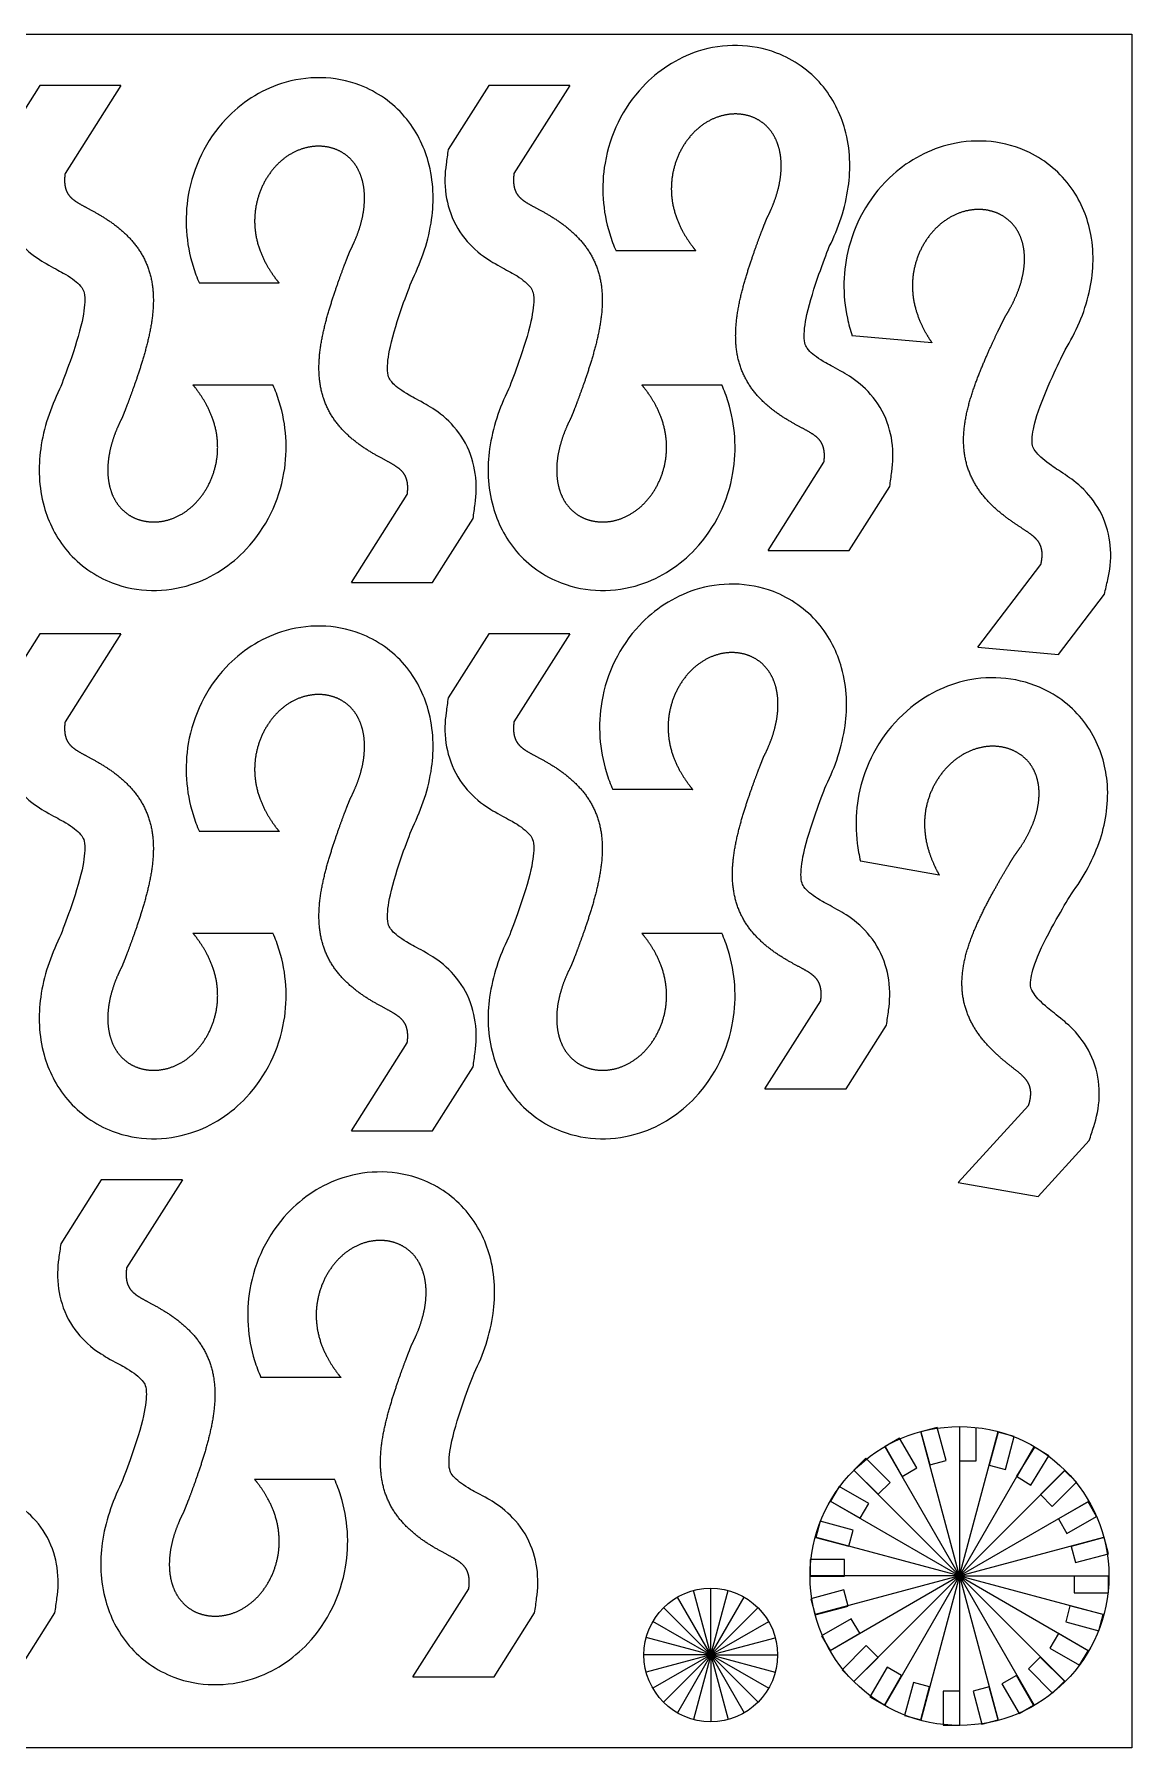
# Model space of a CAD drawing. Header units: millimetres. Extents: x 69 to 369, y 396 to 646.
# Drawn here: x 208.4 to 368.6, y 396.2 to 646.2 of the extents above; entities that cross this region are included whole.
import ezdxf

# ---------------------------------------------------------------- set-up
doc = ezdxf.new("R2010")
doc.units = ezdxf.units.MM
doc.layers.get('0').update_dxf_attribs({"linetype": 'CONTINUOUS'})

msp = doc.modelspace()

# ---------------------------------------------------------------- linework, layer by layer
for p, q in [((209.23, 638.76), (203.32, 629.43)), ((221.07, 638.76), (209.23, 638.76)), ((221.07, 638.76), (212.92, 625.91)), ((274.74, 638.76), (268.83, 629.43)), ((286.58, 638.76), (274.74, 638.76)), ((286.58, 638.76), (278.43, 625.91)), ((304.99, 614.63), (293.33, 614.63)), ((244.19, 609.92), (232.52, 609.92)), ((339.42, 601.24), (327.79, 602.26)), ((231.59, 595.08), (243.26, 595.08)), ((297.1, 595.08), (308.77, 595.08)), ((315.52, 570.94), (323.66, 583.8)), ((327.36, 570.94), (333.27, 580.28)), ((254.71, 566.24), (262.86, 579.09)), ((266.55, 566.24), (272.47, 575.57)), ((315.52, 570.94), (327.36, 570.94)), ((346.1, 556.8), (355.33, 568.9)), ((254.71, 566.24), (266.55, 566.24)), ((357.89, 555.77), (364.59, 564.55)), ((209.23, 558.76), (203.32, 549.43)), ((221.07, 558.76), (209.23, 558.76)), ((221.07, 558.76), (212.92, 545.91)), ((274.74, 558.76), (268.83, 549.43)), ((286.58, 558.76), (274.74, 558.76)), ((286.58, 558.76), (278.43, 545.91)), ((346.1, 556.8), (357.89, 555.77)), ((304.52, 536.04), (292.85, 536.04)), ((244.19, 529.92), (232.52, 529.92)), ((340.49, 523.56), (329, 525.59)), ((231.59, 515.08), (243.26, 515.08)), ((297.1, 515.08), (308.77, 515.08)), ((315.05, 492.36), (323.19, 505.21)), ((326.89, 492.36), (332.8, 501.69)), ((254.71, 486.24), (262.86, 499.09)), ((266.55, 486.24), (272.47, 495.57)), ((315.05, 492.36), (326.89, 492.36)), ((343.27, 478.71), (353.53, 489.96)), ((254.71, 486.24), (266.55, 486.24)), ((354.93, 476.66), (362.38, 484.82)), ((218.21, 479.11), (212.3, 469.78)), ((230.05, 479.11), (218.21, 479.11)), ((230.05, 479.11), (221.91, 466.26)), ((343.27, 478.71), (354.93, 476.66)), ((253.17, 450.27), (241.5, 450.27)), ((343.45, 443.1), (343.45, 399.5)), ((343.45, 443.1), (343.45, 438.1)), ((345.9, 438.1), (345.9, 442.97)), ((343.45, 421.3), (332.55, 440.18)), ((343.45, 421.3), (337.81, 442.36)), ((343.45, 421.3), (349.09, 442.36)), ((343.45, 421.3), (354.35, 440.18)), ((349.09, 442.36), (347.8, 437.53)), ((354.35, 440.18), (351.85, 435.85)), ((343.45, 438.1), (345.9, 438.1)), ((240.58, 435.42), (252.24, 435.42)), ((343.45, 421.3), (328.04, 436.72)), ((343.45, 421.3), (358.87, 436.72)), ((343.45, 421.3), (324.57, 432.21)), ((343.45, 421.3), (362.33, 432.2)), ((343.45, 421.3), (322.39, 426.95)), ((343.45, 421.3), (364.51, 426.95)), ((343.45, 421.3), (321.65, 421.3)), ((343.45, 421.3), (322.39, 415.66)), ((343.45, 421.3), (324.57, 410.4)), ((343.45, 421.3), (328.04, 405.89)), ((343.45, 421.3), (332.55, 402.43)), ((343.45, 421.3), (337.81, 400.25)), ((343.45, 421.3), (349.09, 400.25)), ((343.45, 421.3), (354.35, 402.43)), ((343.45, 421.3), (362.33, 410.4)), ((343.45, 421.3), (365.25, 421.3)), ((343.45, 421.3), (365.25, 421.3)), ((343.45, 421.3), (364.51, 415.66)), ((343.45, 421.3), (358.87, 405.89)), ((343.45, 421.3), (365.25, 421.3)), ((343.45, 421.3), (365.25, 421.3)), ((343.45, 421.3), (365.25, 421.3)), ((263.69, 406.58), (271.84, 419.44)), ((307.15, 409.78), (302.28, 418.22)), ((307.15, 409.78), (304.62, 419.2)), ((307.15, 409.78), (307.15, 419.53)), ((307.15, 409.78), (309.68, 419.2)), ((307.15, 409.78), (312.03, 418.22)), ((205.53, 406.58), (211.45, 415.92)), ((275.53, 406.58), (281.45, 415.92)), ((307.15, 409.78), (300.26, 416.68)), ((307.15, 409.78), (314.05, 416.68)), ((307.15, 409.78), (298.71, 414.66)), ((307.15, 409.78), (315.6, 414.66)), ((307.15, 409.78), (297.74, 412.31)), ((307.15, 409.78), (316.57, 412.3)), ((307.15, 409.78), (297.4, 409.78)), ((307.15, 409.78), (297.74, 407.25)), ((307.15, 409.78), (298.71, 404.91)), ((307.15, 409.78), (300.26, 402.88)), ((307.15, 409.78), (302.28, 401.34)), ((307.15, 409.78), (304.63, 400.36)), ((307.15, 409.78), (316.9, 409.78)), ((307.15, 409.78), (314.05, 402.89)), ((307.15, 409.78), (307.15, 400.03)), ((307.15, 409.78), (309.68, 400.36)), ((307.15, 409.78), (312.03, 401.34)), ((307.15, 409.78), (316.57, 407.25)), ((307.15, 409.78), (315.6, 404.91)), ((307.15, 409.78), (316.9, 409.78)), ((307.15, 409.78), (316.9, 409.78)), ((307.15, 409.78), (316.9, 409.78)), ((307.15, 409.78), (316.9, 409.78)), ((307.15, 409.78), (316.9, 409.78)), ((307.15, 409.78), (316.9, 409.78)), ((307.15, 409.78), (316.9, 409.78)), ((307.15, 409.78), (316.9, 409.78)), ((307.15, 409.78), (316.9, 409.78)), ((263.69, 406.58), (275.53, 406.58))]:
    msp.add_line(p, q)
for points in [[(368.58, 396.24), (68.58, 396.24), (68.58, 646.24), (368.58, 646.24)], [(337.82, 442.35), (339.11, 437.52), (341.48, 438.15), (340.19, 442.98)], [(337.2, 437.06), (334.7, 441.39), (332.58, 440.17), (335.08, 435.84)], [(349.08, 442.3), (347.78, 437.47), (350.15, 436.83), (351.44, 441.66)], [(354.41, 440.11), (351.77, 435.87), (353.84, 434.57), (356.49, 438.81)], [(333.31, 434.95), (329.77, 438.48), (328.04, 436.75), (331.57, 433.22)], [(356.99, 431.44), (360.52, 434.98), (358.79, 436.71), (355.26, 433.17)], [(328.97, 429.74), (330.2, 431.86), (325.87, 434.36), (324.64, 432.24)], [(363.46, 430), (362.24, 432.12), (357.91, 429.62), (359.13, 427.5)], [(322.47, 426.92), (327.3, 425.63), (327.94, 427.99), (323.11, 429.29)], [(365.2, 424.55), (364.56, 426.92), (359.73, 425.62), (360.37, 423.26)], [(326.66, 423.71), (321.66, 423.71), (321.66, 421.26), (326.66, 421.26)], [(365.17, 421.27), (360.17, 421.27), (360.17, 418.82), (365.17, 418.82)], [(326.56, 419.27), (321.73, 417.97), (322.37, 415.61), (327.2, 416.9)], [(328.89, 412.94), (327.66, 415.06), (323.33, 412.56), (324.56, 410.44)], [(358.94, 414.6), (363.77, 413.31), (364.4, 415.68), (359.57, 416.97)], [(362.2, 410.4), (357.87, 412.9), (356.65, 410.77), (360.98, 408.27)], [(328.04, 405.9), (331.58, 409.43), (329.85, 411.16), (326.31, 407.63)], [(334.99, 406.77), (332.87, 407.99), (330.37, 403.66), (332.49, 402.44)], [(353.5, 407.75), (357.04, 404.21), (358.77, 405.94), (355.23, 409.48)], [(335.43, 400.93), (337.79, 400.3), (339.09, 405.13), (336.72, 405.76)], [(349.08, 400.31), (347.79, 405.14), (345.42, 404.5), (346.72, 399.67)], [(354.26, 402.47), (351.76, 406.8), (349.64, 405.58), (352.14, 401.25)], [(343.49, 404.52), (341.04, 404.52), (341.04, 399.52), (343.49, 399.52)]]:
    msp.add_lwpolyline(points, close=True)
for centre, radius in [((343.45, 421.3), 21.8), ((307.15, 409.78), 9.75)]:
    msp.add_circle(centre, radius)
for points, knots in [([(324.45, 615.27), (325.8, 618), (326.79, 620.87), (327.21, 623.94), (327.59, 626.62), (327.54, 629.46), (326.72, 632.39), (326.1, 634.62), (324.99, 636.93), (323.27, 638.93), (321.57, 640.92), (319.28, 642.55), (316.76, 643.51), (313.08, 644.92), (308.99, 644.94), (305.3, 643.76), (302.18, 642.75), (299.38, 640.89), (297.22, 638.59), (294.27, 635.46), (292.43, 631.57), (291.72, 627.46), (291.12, 624.04), (291.37, 620.44), (292.4, 617.11), (292.66, 616.26), (292.97, 615.43), (293.33, 614.63)], [0.006347, 0.006347, 0.006347, 0.006347, 0.130856, 0.130856, 0.130856, 0.239499, 0.239499, 0.239499, 0.3226326, 0.3226326, 0.3226326, 0.4054502, 0.4054502, 0.4054502, 0.5269324, 0.5269324, 0.5269324, 0.6295741, 0.6295741, 0.6295741, 0.769607, 0.769607, 0.769607, 0.8858901, 0.8858901, 0.8858901, 0.9154483, 0.9154483, 0.9154483, 0.9154483]), ([(263.65, 610.57), (265, 613.29), (265.99, 616.16), (266.41, 619.24), (266.78, 621.92), (266.73, 624.76), (265.92, 627.68), (265.29, 629.92), (264.18, 632.22), (262.47, 634.22), (260.76, 636.22), (258.47, 637.85), (255.96, 638.81), (252.27, 640.22), (248.18, 640.24), (244.49, 639.05), (241.37, 638.05), (238.57, 636.19), (236.41, 633.89), (233.47, 630.75), (231.62, 626.87), (230.91, 622.75), (230.32, 619.34), (230.56, 615.73), (231.6, 612.4), (231.86, 611.55), (232.17, 610.73), (232.52, 609.92)], [0.006347, 0.006347, 0.006347, 0.006347, 0.130856, 0.130856, 0.130856, 0.239499, 0.239499, 0.239499, 0.3226326, 0.3226326, 0.3226326, 0.4054502, 0.4054502, 0.4054502, 0.5269324, 0.5269324, 0.5269324, 0.6295741, 0.6295741, 0.6295741, 0.769607, 0.769607, 0.769607, 0.8858901, 0.8858901, 0.8858901, 0.9154483, 0.9154483, 0.9154483, 0.9154483]), ([(358.86, 600.18), (360.44, 602.78), (361.68, 605.56), (362.37, 608.58), (362.97, 611.22), (363.17, 614.05), (362.61, 617.04), (362.18, 619.32), (361.28, 621.71), (359.75, 623.85), (358.22, 625.99), (356.08, 627.81), (353.66, 628.99), (350.11, 630.71), (346.04, 631.09), (342.26, 630.23), (339.06, 629.5), (336.11, 627.89), (333.76, 625.79), (330.55, 622.92), (328.38, 619.21), (327.31, 615.18), (326.42, 611.82), (326.35, 608.21), (327.09, 604.8), (327.28, 603.94), (327.51, 603.09), (327.79, 602.26)], [0.006347, 0.006347, 0.006347, 0.006347, 0.130856, 0.130856, 0.130856, 0.239499, 0.239499, 0.239499, 0.3226326, 0.3226326, 0.3226326, 0.4054502, 0.4054502, 0.4054502, 0.5269324, 0.5269324, 0.5269324, 0.6295741, 0.6295741, 0.6295741, 0.769607, 0.769607, 0.769607, 0.8858901, 0.8858901, 0.8858901, 0.9154483, 0.9154483, 0.9154483, 0.9154483]), ([(203.32, 629.43), (203.22, 628.71), (203.12, 628), (203.02, 627.28), (202.83, 625.95), (202.76, 624.49), (203, 622.83), (203.2, 621.44), (203.65, 619.88), (204.42, 618.43), (205.18, 617.01), (206.23, 615.76), (207.23, 614.87), (208.37, 613.84), (209.38, 613.23), (210.16, 612.78), (211.23, 612.16), (211.98, 611.79), (212.65, 611.41), (213.66, 610.83), (214.48, 610.24), (214.96, 609.75), (215.32, 609.38), (215.47, 609.14), (215.57, 608.92), (215.67, 608.69), (215.77, 608.42), (215.8, 607.8), (215.84, 607.05), (215.72, 605.81), (215.4, 604.34), (214.99, 602.49), (214.3, 600.36), (213.65, 598.49), (213.11, 596.94), (212.58, 595.55), (212.13, 594.44)], [-0.071786, -0.071786, -0.071786, -0.071786, 0, 0, 0, 0.0625, 0.0625, 0.0625, 0.115178, 0.115178, 0.115178, 0.16679, 0.16679, 0.16679, 0.226235, 0.226235, 0.226235, 0.307495, 0.307495, 0.307495, 0.428978, 0.428978, 0.428978, 0.518609, 0.518609, 0.518609, 0.612623, 0.612623, 0.612623, 0.726256, 0.726256, 0.726256, 0.86877, 0.86877, 0.86877, 0.987581, 0.987581, 0.987581, 0.987581]), ([(268.83, 629.43), (268.73, 628.71), (268.63, 628), (268.53, 627.28), (268.34, 625.95), (268.27, 624.49), (268.51, 622.83), (268.71, 621.44), (269.16, 619.88), (269.93, 618.43), (270.69, 617.01), (271.74, 615.76), (272.74, 614.87), (273.88, 613.84), (274.89, 613.23), (275.67, 612.78), (276.74, 612.16), (277.49, 611.79), (278.16, 611.41), (279.17, 610.83), (279.99, 610.24), (280.47, 609.75), (280.83, 609.38), (280.98, 609.14), (281.08, 608.92), (281.18, 608.69), (281.27, 608.42), (281.31, 607.8), (281.35, 607.05), (281.23, 605.81), (280.9, 604.34), (280.49, 602.49), (279.81, 600.36), (279.16, 598.49), (278.61, 596.94), (278.09, 595.55), (277.64, 594.44)], [-0.071786, -0.071786, -0.071786, -0.071786, 0, 0, 0, 0.0625, 0.0625, 0.0625, 0.115178, 0.115178, 0.115178, 0.16679, 0.16679, 0.16679, 0.226235, 0.226235, 0.226235, 0.307495, 0.307495, 0.307495, 0.428978, 0.428978, 0.428978, 0.518609, 0.518609, 0.518609, 0.612623, 0.612623, 0.612623, 0.726256, 0.726256, 0.726256, 0.86877, 0.86877, 0.86877, 0.987581, 0.987581, 0.987581, 0.987581]), ([(333.27, 580.28), (333.37, 580.99), (333.47, 581.71), (333.57, 582.42), (333.75, 583.76), (333.82, 585.22), (333.59, 586.87), (333.39, 588.27), (332.94, 589.83), (332.16, 591.27), (331.4, 592.69), (330.35, 593.95), (329.36, 594.84), (328.22, 595.87), (327.21, 596.48), (326.42, 596.93), (325.35, 597.55), (324.61, 597.91), (323.93, 598.3), (322.93, 598.87), (322.11, 599.47), (321.62, 599.96), (321.27, 600.32), (321.12, 600.57), (321.02, 600.79), (320.91, 601.01), (320.82, 601.29), (320.79, 601.91), (320.75, 602.66), (320.86, 603.9), (321.19, 605.37), (321.6, 607.21), (322.29, 609.35), (322.94, 611.22), (323.48, 612.77), (324.01, 614.16), (324.45, 615.27)], [-0.071786, -0.071786, -0.071786, -0.071786, 0, 0, 0, 0.0625, 0.0625, 0.0625, 0.115178, 0.115178, 0.115178, 0.16679, 0.16679, 0.16679, 0.226235, 0.226235, 0.226235, 0.307495, 0.307495, 0.307495, 0.428978, 0.428978, 0.428978, 0.518609, 0.518609, 0.518609, 0.612623, 0.612623, 0.612623, 0.726256, 0.726256, 0.726256, 0.86877, 0.86877, 0.86877, 0.987581, 0.987581, 0.987581, 0.987581]), ([(272.47, 575.57), (272.56, 576.29), (272.66, 577), (272.76, 577.72), (272.95, 579.05), (273.02, 580.51), (272.78, 582.17), (272.58, 583.57), (272.13, 585.12), (271.36, 586.57), (270.6, 587.99), (269.55, 589.24), (268.55, 590.14), (267.41, 591.17), (266.4, 591.77), (265.62, 592.22), (264.55, 592.84), (263.8, 593.21), (263.13, 593.59), (262.12, 594.17), (261.3, 594.77), (260.82, 595.26), (260.46, 595.62), (260.31, 595.87), (260.21, 596.08), (260.11, 596.31), (260.02, 596.58), (259.98, 597.21), (259.94, 597.96), (260.06, 599.2), (260.39, 600.67), (260.8, 602.51), (261.48, 604.65), (262.13, 606.51), (262.68, 608.07), (263.2, 609.45), (263.65, 610.57)], [-0.071786, -0.071786, -0.071786, -0.071786, 0, 0, 0, 0.0625, 0.0625, 0.0625, 0.115178, 0.115178, 0.115178, 0.16679, 0.16679, 0.16679, 0.226235, 0.226235, 0.226235, 0.307495, 0.307495, 0.307495, 0.428978, 0.428978, 0.428978, 0.518609, 0.518609, 0.518609, 0.612623, 0.612623, 0.612623, 0.726256, 0.726256, 0.726256, 0.86877, 0.86877, 0.86877, 0.987581, 0.987581, 0.987581, 0.987581]), ([(364.59, 564.55), (364.76, 565.26), (364.92, 565.96), (365.08, 566.67), (365.38, 567.98), (365.58, 569.43), (365.49, 571.1), (365.41, 572.51), (365.09, 574.09), (364.45, 575.61), (363.82, 577.09), (362.88, 578.43), (361.97, 579.4), (360.92, 580.53), (359.97, 581.22), (359.23, 581.74), (358.21, 582.45), (357.5, 582.88), (356.86, 583.32), (355.91, 583.98), (355.15, 584.65), (354.71, 585.18), (354.38, 585.57), (354.25, 585.83), (354.17, 586.05), (354.09, 586.29), (354.02, 586.57), (354.04, 587.19), (354.07, 587.94), (354.29, 589.17), (354.75, 590.6), (355.32, 592.41), (356.19, 594.47), (357, 596.27), (357.67, 597.78), (358.32, 599.11), (358.86, 600.18)], [-0.071786, -0.071786, -0.071786, -0.071786, 0, 0, 0, 0.0625, 0.0625, 0.0625, 0.115178, 0.115178, 0.115178, 0.16679, 0.16679, 0.16679, 0.226235, 0.226235, 0.226235, 0.307495, 0.307495, 0.307495, 0.428978, 0.428978, 0.428978, 0.518609, 0.518609, 0.518609, 0.612623, 0.612623, 0.612623, 0.726256, 0.726256, 0.726256, 0.86877, 0.86877, 0.86877, 0.987581, 0.987581, 0.987581, 0.987581]), ([(212.13, 594.44), (210.79, 591.71), (209.8, 588.84), (209.37, 585.77), (209, 583.08), (209.05, 580.24), (209.87, 577.32), (210.49, 575.08), (211.6, 572.78), (213.31, 570.78), (215.02, 568.79), (217.31, 567.16), (219.82, 566.19), (223.51, 564.79), (227.6, 564.76), (231.29, 565.95), (234.41, 566.95), (237.21, 568.82), (239.37, 571.12), (242.31, 574.25), (244.16, 578.14), (244.87, 582.25), (245.46, 585.67), (245.22, 589.27), (244.19, 592.6), (243.92, 593.45), (243.61, 594.28), (243.26, 595.08)], [0.006347, 0.006347, 0.006347, 0.006347, 0.130856, 0.130856, 0.130856, 0.239499, 0.239499, 0.239499, 0.3226326, 0.3226326, 0.3226326, 0.4054502, 0.4054502, 0.4054502, 0.5269324, 0.5269324, 0.5269324, 0.6295741, 0.6295741, 0.6295741, 0.769607, 0.769607, 0.769607, 0.8858901, 0.8858901, 0.8858901, 0.9154483, 0.9154483, 0.9154483, 0.9154483]), ([(277.64, 594.44), (276.29, 591.71), (275.31, 588.84), (274.88, 585.77), (274.51, 583.08), (274.56, 580.24), (275.38, 577.32), (276, 575.08), (277.11, 572.78), (278.82, 570.78), (280.53, 568.79), (282.82, 567.16), (285.33, 566.19), (289.02, 564.79), (293.11, 564.76), (296.8, 565.95), (299.92, 566.95), (302.72, 568.82), (304.88, 571.12), (307.82, 574.25), (309.67, 578.14), (310.38, 582.25), (310.97, 585.67), (310.73, 589.27), (309.7, 592.6), (309.43, 593.45), (309.12, 594.28), (308.77, 595.08)], [0.006347, 0.006347, 0.006347, 0.006347, 0.130856, 0.130856, 0.130856, 0.239499, 0.239499, 0.239499, 0.3226326, 0.3226326, 0.3226326, 0.4054502, 0.4054502, 0.4054502, 0.5269324, 0.5269324, 0.5269324, 0.6295741, 0.6295741, 0.6295741, 0.769607, 0.769607, 0.769607, 0.8858901, 0.8858901, 0.8858901, 0.9154483, 0.9154483, 0.9154483, 0.9154483]), ([(323.98, 536.68), (325.33, 539.41), (326.32, 542.28), (326.74, 545.35), (327.11, 548.04), (327.07, 550.88), (326.25, 553.8), (325.63, 556.04), (324.52, 558.34), (322.8, 560.34), (321.1, 562.33), (318.8, 563.96), (316.29, 564.92), (312.61, 566.33), (308.52, 566.35), (304.83, 565.17), (301.71, 564.17), (298.9, 562.3), (296.75, 560), (293.8, 556.87), (291.96, 552.98), (291.24, 548.87), (290.65, 545.45), (290.9, 541.85), (291.93, 538.52), (292.19, 537.67), (292.5, 536.84), (292.85, 536.04)], [0.006347, 0.006347, 0.006347, 0.006347, 0.130856, 0.130856, 0.130856, 0.239499, 0.239499, 0.239499, 0.3226326, 0.3226326, 0.3226326, 0.4054502, 0.4054502, 0.4054502, 0.5269324, 0.5269324, 0.5269324, 0.6295741, 0.6295741, 0.6295741, 0.769607, 0.769607, 0.769607, 0.8858901, 0.8858901, 0.8858901, 0.9154483, 0.9154483, 0.9154483, 0.9154483]), ([(263.65, 530.57), (265, 533.29), (265.99, 536.16), (266.41, 539.24), (266.78, 541.92), (266.73, 544.76), (265.92, 547.68), (265.29, 549.92), (264.18, 552.22), (262.47, 554.22), (260.76, 556.22), (258.47, 557.85), (255.96, 558.81), (252.27, 560.22), (248.18, 560.24), (244.49, 559.05), (241.37, 558.05), (238.57, 556.19), (236.41, 553.89), (233.47, 550.75), (231.62, 546.87), (230.91, 542.75), (230.32, 539.34), (230.56, 535.73), (231.6, 532.4), (231.86, 531.55), (232.17, 530.73), (232.52, 529.92)], [0.006347, 0.006347, 0.006347, 0.006347, 0.130856, 0.130856, 0.130856, 0.239499, 0.239499, 0.239499, 0.3226326, 0.3226326, 0.3226326, 0.4054502, 0.4054502, 0.4054502, 0.5269324, 0.5269324, 0.5269324, 0.6295741, 0.6295741, 0.6295741, 0.769607, 0.769607, 0.769607, 0.8858901, 0.8858901, 0.8858901, 0.9154483, 0.9154483, 0.9154483, 0.9154483]), ([(359.77, 520.81), (361.57, 523.27), (363.04, 525.92), (364, 528.87), (364.83, 531.45), (365.27, 534.26), (364.98, 537.28), (364.75, 539.59), (364.05, 542.05), (362.72, 544.32), (361.38, 546.58), (359.41, 548.58), (357.1, 549.96), (353.72, 551.99), (349.69, 552.72), (345.85, 552.19), (342.6, 551.75), (339.52, 550.4), (337, 548.51), (333.55, 545.94), (331.06, 542.43), (329.65, 538.5), (328.47, 535.24), (328.08, 531.65), (328.52, 528.19), (328.63, 527.31), (328.8, 526.44), (329, 525.59)], [0.006347, 0.006347, 0.006347, 0.006347, 0.130856, 0.130856, 0.130856, 0.239499, 0.239499, 0.239499, 0.3226326, 0.3226326, 0.3226326, 0.4054502, 0.4054502, 0.4054502, 0.5269324, 0.5269324, 0.5269324, 0.6295741, 0.6295741, 0.6295741, 0.769607, 0.769607, 0.769607, 0.8858901, 0.8858901, 0.8858901, 0.9154483, 0.9154483, 0.9154483, 0.9154483]), ([(203.32, 549.43), (203.22, 548.71), (203.12, 548), (203.02, 547.28), (202.83, 545.95), (202.76, 544.49), (203, 542.83), (203.2, 541.44), (203.65, 539.88), (204.42, 538.43), (205.18, 537.01), (206.23, 535.76), (207.23, 534.87), (208.37, 533.84), (209.38, 533.23), (210.16, 532.78), (211.23, 532.16), (211.98, 531.79), (212.65, 531.41), (213.66, 530.83), (214.48, 530.24), (214.96, 529.75), (215.32, 529.38), (215.47, 529.14), (215.57, 528.92), (215.67, 528.69), (215.77, 528.42), (215.8, 527.8), (215.84, 527.05), (215.72, 525.81), (215.4, 524.34), (214.99, 522.49), (214.3, 520.36), (213.65, 518.49), (213.11, 516.94), (212.58, 515.55), (212.13, 514.44)], [-0.071786, -0.071786, -0.071786, -0.071786, 0, 0, 0, 0.0625, 0.0625, 0.0625, 0.115178, 0.115178, 0.115178, 0.16679, 0.16679, 0.16679, 0.226235, 0.226235, 0.226235, 0.307495, 0.307495, 0.307495, 0.428978, 0.428978, 0.428978, 0.518609, 0.518609, 0.518609, 0.612623, 0.612623, 0.612623, 0.726256, 0.726256, 0.726256, 0.86877, 0.86877, 0.86877, 0.987581, 0.987581, 0.987581, 0.987581]), ([(268.83, 549.43), (268.73, 548.71), (268.63, 548), (268.53, 547.28), (268.34, 545.95), (268.27, 544.49), (268.51, 542.83), (268.71, 541.44), (269.16, 539.88), (269.93, 538.43), (270.69, 537.01), (271.74, 535.76), (272.74, 534.87), (273.88, 533.84), (274.89, 533.23), (275.67, 532.78), (276.74, 532.16), (277.49, 531.79), (278.16, 531.41), (279.17, 530.83), (279.99, 530.24), (280.47, 529.75), (280.83, 529.38), (280.98, 529.14), (281.08, 528.92), (281.18, 528.69), (281.27, 528.42), (281.31, 527.8), (281.35, 527.05), (281.23, 525.81), (280.9, 524.34), (280.49, 522.49), (279.81, 520.36), (279.16, 518.49), (278.61, 516.94), (278.09, 515.55), (277.64, 514.44)], [-0.071786, -0.071786, -0.071786, -0.071786, 0, 0, 0, 0.0625, 0.0625, 0.0625, 0.115178, 0.115178, 0.115178, 0.16679, 0.16679, 0.16679, 0.226235, 0.226235, 0.226235, 0.307495, 0.307495, 0.307495, 0.428978, 0.428978, 0.428978, 0.518609, 0.518609, 0.518609, 0.612623, 0.612623, 0.612623, 0.726256, 0.726256, 0.726256, 0.86877, 0.86877, 0.86877, 0.987581, 0.987581, 0.987581, 0.987581]), ([(332.8, 501.69), (332.9, 502.4), (333, 503.12), (333.1, 503.84), (333.28, 505.17), (333.35, 506.63), (333.12, 508.29), (332.92, 509.68), (332.47, 511.24), (331.69, 512.69), (330.93, 514.1), (329.88, 515.36), (328.89, 516.25), (327.75, 517.28), (326.74, 517.89), (325.95, 518.34), (324.88, 518.96), (324.14, 519.32), (323.46, 519.71), (322.46, 520.29), (321.64, 520.88), (321.15, 521.37), (320.8, 521.74), (320.64, 521.98), (320.55, 522.2), (320.44, 522.43), (320.35, 522.7), (320.32, 523.32), (320.28, 524.07), (320.39, 525.31), (320.72, 526.78), (321.13, 528.63), (321.82, 530.76), (322.47, 532.63), (323.01, 534.18), (323.54, 535.57), (323.98, 536.68)], [-0.071786, -0.071786, -0.071786, -0.071786, 0, 0, 0, 0.0625, 0.0625, 0.0625, 0.115178, 0.115178, 0.115178, 0.16679, 0.16679, 0.16679, 0.226235, 0.226235, 0.226235, 0.307495, 0.307495, 0.307495, 0.428978, 0.428978, 0.428978, 0.518609, 0.518609, 0.518609, 0.612623, 0.612623, 0.612623, 0.726256, 0.726256, 0.726256, 0.86877, 0.86877, 0.86877, 0.987581, 0.987581, 0.987581, 0.987581]), ([(272.47, 495.57), (272.56, 496.29), (272.66, 497), (272.76, 497.72), (272.95, 499.05), (273.02, 500.51), (272.78, 502.17), (272.58, 503.57), (272.13, 505.12), (271.36, 506.57), (270.6, 507.99), (269.55, 509.24), (268.55, 510.14), (267.41, 511.17), (266.4, 511.77), (265.62, 512.22), (264.55, 512.84), (263.8, 513.21), (263.13, 513.59), (262.12, 514.17), (261.3, 514.77), (260.82, 515.26), (260.46, 515.62), (260.31, 515.87), (260.21, 516.08), (260.11, 516.31), (260.02, 516.58), (259.98, 517.21), (259.94, 517.96), (260.06, 519.2), (260.39, 520.67), (260.8, 522.51), (261.48, 524.65), (262.13, 526.51), (262.68, 528.07), (263.2, 529.45), (263.65, 530.57)], [-0.071786, -0.071786, -0.071786, -0.071786, 0, 0, 0, 0.0625, 0.0625, 0.0625, 0.115178, 0.115178, 0.115178, 0.16679, 0.16679, 0.16679, 0.226235, 0.226235, 0.226235, 0.307495, 0.307495, 0.307495, 0.428978, 0.428978, 0.428978, 0.518609, 0.518609, 0.518609, 0.612623, 0.612623, 0.612623, 0.726256, 0.726256, 0.726256, 0.86877, 0.86877, 0.86877, 0.987581, 0.987581, 0.987581, 0.987581]), ([(362.38, 484.82), (362.6, 485.51), (362.82, 486.2), (363.04, 486.88), (363.46, 488.16), (363.78, 489.59), (363.84, 491.26), (363.88, 492.67), (363.71, 494.28), (363.2, 495.84), (362.7, 497.37), (361.88, 498.79), (361.05, 499.84), (360.11, 501.06), (359.22, 501.83), (358.53, 502.41), (357.58, 503.2), (356.91, 503.69), (356.31, 504.19), (355.42, 504.93), (354.72, 505.66), (354.33, 506.23), (354.04, 506.65), (353.93, 506.92), (353.87, 507.15), (353.81, 507.39), (353.76, 507.68), (353.84, 508.29), (353.93, 509.04), (354.26, 510.24), (354.84, 511.63), (355.56, 513.38), (356.61, 515.36), (357.57, 517.08), (358.38, 518.52), (359.14, 519.8), (359.77, 520.81)], [-0.071786, -0.071786, -0.071786, -0.071786, 0, 0, 0, 0.0625, 0.0625, 0.0625, 0.115178, 0.115178, 0.115178, 0.16679, 0.16679, 0.16679, 0.226235, 0.226235, 0.226235, 0.307495, 0.307495, 0.307495, 0.428978, 0.428978, 0.428978, 0.518609, 0.518609, 0.518609, 0.612623, 0.612623, 0.612623, 0.726256, 0.726256, 0.726256, 0.86877, 0.86877, 0.86877, 0.987581, 0.987581, 0.987581, 0.987581]), ([(212.13, 514.44), (210.79, 511.71), (209.8, 508.84), (209.37, 505.77), (209, 503.08), (209.05, 500.24), (209.87, 497.32), (210.49, 495.08), (211.6, 492.78), (213.31, 490.78), (215.02, 488.79), (217.31, 487.16), (219.82, 486.19), (223.51, 484.79), (227.6, 484.76), (231.29, 485.95), (234.41, 486.95), (237.21, 488.82), (239.37, 491.12), (242.31, 494.25), (244.16, 498.14), (244.87, 502.25), (245.46, 505.67), (245.22, 509.27), (244.19, 512.6), (243.92, 513.45), (243.61, 514.28), (243.26, 515.08)], [0.006347, 0.006347, 0.006347, 0.006347, 0.130856, 0.130856, 0.130856, 0.239499, 0.239499, 0.239499, 0.3226326, 0.3226326, 0.3226326, 0.4054502, 0.4054502, 0.4054502, 0.5269324, 0.5269324, 0.5269324, 0.6295741, 0.6295741, 0.6295741, 0.769607, 0.769607, 0.769607, 0.8858901, 0.8858901, 0.8858901, 0.9154483, 0.9154483, 0.9154483, 0.9154483]), ([(277.64, 514.44), (276.29, 511.71), (275.31, 508.84), (274.88, 505.77), (274.51, 503.08), (274.56, 500.24), (275.38, 497.32), (276, 495.08), (277.11, 492.78), (278.82, 490.78), (280.53, 488.79), (282.82, 487.16), (285.33, 486.19), (289.02, 484.79), (293.11, 484.76), (296.8, 485.95), (299.92, 486.95), (302.72, 488.82), (304.88, 491.12), (307.82, 494.25), (309.67, 498.14), (310.38, 502.25), (310.97, 505.67), (310.73, 509.27), (309.7, 512.6), (309.43, 513.45), (309.12, 514.28), (308.77, 515.08)], [0.006347, 0.006347, 0.006347, 0.006347, 0.130856, 0.130856, 0.130856, 0.239499, 0.239499, 0.239499, 0.3226326, 0.3226326, 0.3226326, 0.4054502, 0.4054502, 0.4054502, 0.5269324, 0.5269324, 0.5269324, 0.6295741, 0.6295741, 0.6295741, 0.769607, 0.769607, 0.769607, 0.8858901, 0.8858901, 0.8858901, 0.9154483, 0.9154483, 0.9154483, 0.9154483]), ([(272.63, 450.91), (273.98, 453.64), (274.97, 456.51), (275.39, 459.58), (275.76, 462.27), (275.71, 465.11), (274.9, 468.03), (274.27, 470.27), (273.16, 472.57), (271.45, 474.57), (269.75, 476.56), (267.45, 478.19), (264.94, 479.15), (261.26, 480.56), (257.17, 480.58), (253.47, 479.4), (250.35, 478.4), (247.55, 476.53), (245.39, 474.23), (242.45, 471.1), (240.6, 467.21), (239.89, 463.1), (239.3, 459.68), (239.54, 456.08), (240.58, 452.75), (240.84, 451.9), (241.15, 451.07), (241.5, 450.27)], [0.006347, 0.006347, 0.006347, 0.006347, 0.130856, 0.130856, 0.130856, 0.239499, 0.239499, 0.239499, 0.3226326, 0.3226326, 0.3226326, 0.4054502, 0.4054502, 0.4054502, 0.5269324, 0.5269324, 0.5269324, 0.6295741, 0.6295741, 0.6295741, 0.769607, 0.769607, 0.769607, 0.8858901, 0.8858901, 0.8858901, 0.9154483, 0.9154483, 0.9154483, 0.9154483]), ([(212.3, 469.78), (212.2, 469.06), (212.1, 468.34), (212, 467.63), (211.82, 466.3), (211.74, 464.84), (211.98, 463.18), (212.18, 461.78), (212.63, 460.23), (213.4, 458.78), (214.16, 457.36), (215.22, 456.11), (216.21, 455.21), (217.35, 454.18), (218.36, 453.58), (219.14, 453.12), (220.21, 452.51), (220.96, 452.14), (221.63, 451.75), (222.64, 451.18), (223.46, 450.58), (223.94, 450.09), (224.3, 449.73), (224.45, 449.48), (224.55, 449.27), (224.66, 449.04), (224.75, 448.76), (224.78, 448.14), (224.82, 447.39), (224.7, 446.15), (224.38, 444.68), (223.97, 442.84), (223.28, 440.7), (222.63, 438.84), (222.09, 437.28), (221.56, 435.9), (221.11, 434.78)], [-0.071786, -0.071786, -0.071786, -0.071786, 0, 0, 0, 0.0625, 0.0625, 0.0625, 0.115178, 0.115178, 0.115178, 0.16679, 0.16679, 0.16679, 0.226235, 0.226235, 0.226235, 0.307495, 0.307495, 0.307495, 0.428978, 0.428978, 0.428978, 0.518609, 0.518609, 0.518609, 0.612623, 0.612623, 0.612623, 0.726256, 0.726256, 0.726256, 0.86877, 0.86877, 0.86877, 0.987581, 0.987581, 0.987581, 0.987581]), ([(211.45, 415.92), (211.55, 416.63), (211.65, 417.35), (211.74, 418.07), (211.93, 419.4), (212, 420.86), (211.77, 422.52), (211.57, 423.91), (211.11, 425.47), (210.34, 426.92), (209.58, 428.33), (208.53, 429.59), (207.54, 430.48), (206.39, 431.51), (205.38, 432.12), (204.6, 432.57), (203.53, 433.19), (202.78, 433.55), (202.11, 433.94), (201.1, 434.52), (200.28, 435.11), (199.8, 435.6), (199.45, 435.97), (199.29, 436.21), (199.19, 436.43), (199.09, 436.66), (199, 436.93), (198.96, 437.55), (198.93, 438.3), (199.04, 439.54), (199.37, 441.01), (199.78, 442.86), (200.46, 444.99), (201.11, 446.86), (201.66, 448.41), (202.18, 449.8), (202.63, 450.91)], [-0.071786, -0.071786, -0.071786, -0.071786, 0, 0, 0, 0.0625, 0.0625, 0.0625, 0.115178, 0.115178, 0.115178, 0.16679, 0.16679, 0.16679, 0.226235, 0.226235, 0.226235, 0.307495, 0.307495, 0.307495, 0.428978, 0.428978, 0.428978, 0.518609, 0.518609, 0.518609, 0.612623, 0.612623, 0.612623, 0.726256, 0.726256, 0.726256, 0.86877, 0.86877, 0.86877, 0.987581, 0.987581, 0.987581, 0.987581]), ([(281.45, 415.92), (281.55, 416.63), (281.65, 417.35), (281.74, 418.07), (281.93, 419.4), (282, 420.86), (281.77, 422.52), (281.57, 423.91), (281.11, 425.47), (280.34, 426.92), (279.58, 428.33), (278.53, 429.59), (277.54, 430.48), (276.39, 431.51), (275.38, 432.12), (274.6, 432.57), (273.53, 433.19), (272.78, 433.55), (272.11, 433.94), (271.1, 434.52), (270.28, 435.11), (269.8, 435.6), (269.45, 435.97), (269.29, 436.21), (269.19, 436.43), (269.09, 436.66), (269, 436.93), (268.96, 437.55), (268.93, 438.3), (269.04, 439.54), (269.37, 441.01), (269.78, 442.86), (270.46, 444.99), (271.11, 446.86), (271.66, 448.41), (272.18, 449.8), (272.63, 450.91)], [-0.071786, -0.071786, -0.071786, -0.071786, 0, 0, 0, 0.0625, 0.0625, 0.0625, 0.115178, 0.115178, 0.115178, 0.16679, 0.16679, 0.16679, 0.226235, 0.226235, 0.226235, 0.307495, 0.307495, 0.307495, 0.428978, 0.428978, 0.428978, 0.518609, 0.518609, 0.518609, 0.612623, 0.612623, 0.612623, 0.726256, 0.726256, 0.726256, 0.86877, 0.86877, 0.86877, 0.987581, 0.987581, 0.987581, 0.987581]), ([(221.11, 434.78), (219.77, 432.06), (218.78, 429.18), (218.35, 426.11), (217.98, 423.43), (218.03, 420.59), (218.85, 417.67), (219.47, 415.43), (220.58, 413.13), (222.29, 411.13), (224, 409.13), (226.29, 407.5), (228.8, 406.54), (232.49, 405.13), (236.58, 405.11), (240.27, 406.3), (243.39, 407.3), (246.19, 409.16), (248.35, 411.46), (251.3, 414.6), (253.14, 418.48), (253.85, 422.6), (254.44, 426.01), (254.2, 429.62), (253.17, 432.95), (252.91, 433.79), (252.6, 434.62), (252.24, 435.42)], [0.006347, 0.006347, 0.006347, 0.006347, 0.130856, 0.130856, 0.130856, 0.239499, 0.239499, 0.239499, 0.3226326, 0.3226326, 0.3226326, 0.4054502, 0.4054502, 0.4054502, 0.5269324, 0.5269324, 0.5269324, 0.6295741, 0.6295741, 0.6295741, 0.769607, 0.769607, 0.769607, 0.8858901, 0.8858901, 0.8858901, 0.9154483, 0.9154483, 0.9154483, 0.9154483])]:
    msp.add_open_spline(points, degree=3, knots=knots)
for points in [[(315.34, 619.4), (315.53, 619.77), (315.89, 620.52), (316.37, 621.63), (316.88, 623.09), (317.29, 624.86), (317.48, 626.57), (317.43, 628.21), (317.15, 629.75), (316.6, 631.17), (315.8, 632.41), (314.74, 633.43), (313.43, 634.17), (311.93, 634.61), (310.31, 634.69), (308.63, 634.41), (306.99, 633.76), (305.47, 632.76), (304.12, 631.44), (303, 629.87), (302.14, 628.11), (301.58, 626.23), (301.33, 624.28), (301.39, 622.31), (301.79, 620.35), (302.5, 618.41), (303.34, 616.88), (304.11, 615.75), (304.69, 615), (304.99, 614.63)], [(254.53, 614.69), (254.73, 615.07), (255.09, 615.82), (255.57, 616.93), (256.07, 618.38), (256.49, 620.15), (256.67, 621.86), (256.63, 623.5), (256.34, 625.05), (255.8, 626.47), (255, 627.71), (253.93, 628.72), (252.63, 629.47), (251.13, 629.9), (249.5, 629.99), (247.83, 629.71), (246.19, 629.06), (244.66, 628.06), (243.32, 626.74), (242.2, 625.17), (241.34, 623.41), (240.78, 621.52), (240.52, 619.58), (240.59, 617.61), (240.98, 615.64), (241.7, 613.7), (242.53, 612.17), (243.3, 611.04), (243.88, 610.3), (244.19, 609.92)], [(212.92, 625.91), (212.89, 625.67), (212.84, 625.21), (212.83, 624.57), (212.93, 623.81), (213.24, 623.02), (213.76, 622.38), (214.49, 621.81), (215.46, 621.26), (216.65, 620.64), (218.03, 619.88), (219.54, 618.94), (221.07, 617.78), (222.52, 616.41), (223.78, 614.83), (224.78, 613.04), (225.46, 611.09), (225.81, 609.02), (225.86, 606.86), (225.66, 604.67), (225.26, 602.49), (224.74, 600.37), (224.14, 598.34), (223.53, 596.44), (222.91, 594.68), (222.32, 593.06), (221.88, 591.88), (221.56, 591.07), (221.35, 590.56), (221.25, 590.31)], [(278.43, 625.91), (278.4, 625.67), (278.35, 625.21), (278.34, 624.57), (278.44, 623.81), (278.75, 623.02), (279.27, 622.38), (280, 621.81), (280.97, 621.26), (282.16, 620.64), (283.54, 619.88), (285.05, 618.94), (286.58, 617.78), (288.02, 616.41), (289.29, 614.83), (290.29, 613.04), (290.97, 611.09), (291.32, 609.02), (291.37, 606.86), (291.17, 604.67), (290.77, 602.49), (290.25, 600.37), (289.65, 598.34), (289.04, 596.44), (288.42, 594.68), (287.83, 593.06), (287.39, 591.88), (287.07, 591.07), (286.86, 590.56), (286.76, 590.31)], [(350.14, 605.09), (350.36, 605.45), (350.79, 606.16), (351.36, 607.23), (352, 608.63), (352.56, 610.36), (352.9, 612.04), (353, 613.68), (352.84, 615.25), (352.43, 616.71), (351.73, 618.01), (350.76, 619.12), (349.53, 619.97), (348.07, 620.54), (346.46, 620.77), (344.77, 620.63), (343.08, 620.13), (341.47, 619.26), (340.02, 618.07), (338.76, 616.6), (337.76, 614.92), (337.03, 613.09), (336.61, 611.17), (336.5, 609.21), (336.72, 607.22), (337.27, 605.22), (337.97, 603.62), (338.64, 602.43), (339.15, 601.64), (339.42, 601.24)], [(323.66, 583.8), (323.7, 584.04), (323.74, 584.5), (323.76, 585.14), (323.66, 585.9), (323.34, 586.68), (322.83, 587.33), (322.09, 587.9), (321.13, 588.45), (319.94, 589.07), (318.56, 589.83), (317.05, 590.77), (315.52, 591.92), (314.07, 593.3), (312.81, 594.88), (311.81, 596.66), (311.13, 598.61), (310.78, 600.69), (310.73, 602.85), (310.93, 605.04), (311.32, 607.22), (311.85, 609.34), (312.44, 611.36), (313.06, 613.27), (313.67, 615.03), (314.26, 616.65), (314.71, 617.82), (315.03, 618.64), (315.24, 619.15), (315.34, 619.4)], [(262.86, 579.09), (262.89, 579.33), (262.94, 579.8), (262.95, 580.44), (262.86, 581.19), (262.54, 581.98), (262.02, 582.63), (261.29, 583.19), (260.32, 583.75), (259.13, 584.37), (257.75, 585.13), (256.25, 586.07), (254.72, 587.22), (253.27, 588.59), (252, 590.18), (251, 591.96), (250.32, 593.91), (249.97, 595.99), (249.92, 598.14), (250.12, 600.34), (250.52, 602.52), (251.04, 604.64), (251.64, 606.66), (252.26, 608.56), (252.87, 610.33), (253.46, 611.95), (253.9, 613.12), (254.22, 613.93), (254.43, 614.44), (254.53, 614.69)], [(355.33, 568.9), (355.38, 569.13), (355.47, 569.59), (355.54, 570.23), (355.51, 570.99), (355.26, 571.8), (354.81, 572.49), (354.12, 573.12), (353.21, 573.75), (352.08, 574.48), (350.77, 575.35), (349.35, 576.42), (347.93, 577.7), (346.6, 579.2), (345.48, 580.89), (344.64, 582.75), (344.14, 584.75), (343.97, 586.85), (344.1, 589.01), (344.5, 591.17), (345.08, 593.31), (345.79, 595.37), (346.56, 597.34), (347.34, 599.18), (348.1, 600.88), (348.83, 602.44), (349.38, 603.58), (349.77, 604.36), (350.02, 604.85), (350.14, 605.09)], [(221.25, 590.31), (221.06, 589.93), (220.69, 589.18), (220.21, 588.07), (219.71, 586.62), (219.29, 584.85), (219.11, 583.14), (219.15, 581.5), (219.44, 579.95), (219.98, 578.54), (220.79, 577.3), (221.85, 576.28), (223.15, 575.53), (224.65, 575.1), (226.28, 575.01), (227.96, 575.29), (229.59, 575.94), (231.12, 576.95), (232.46, 578.26), (233.59, 579.83), (234.44, 581.6), (235.01, 583.48), (235.26, 585.43), (235.19, 587.4), (234.8, 589.36), (234.08, 591.3), (233.25, 592.83), (232.48, 593.96), (231.9, 594.71), (231.59, 595.08)], [(286.76, 590.31), (286.57, 589.93), (286.2, 589.18), (285.72, 588.07), (285.22, 586.62), (284.8, 584.85), (284.62, 583.14), (284.66, 581.5), (284.95, 579.95), (285.49, 578.54), (286.29, 577.3), (287.36, 576.28), (288.66, 575.53), (290.16, 575.1), (291.79, 575.01), (293.46, 575.29), (295.1, 575.94), (296.63, 576.95), (297.97, 578.26), (299.09, 579.83), (299.95, 581.6), (300.52, 583.48), (300.77, 585.43), (300.7, 587.4), (300.31, 589.36), (299.59, 591.3), (298.76, 592.83), (297.99, 593.96), (297.41, 594.71), (297.1, 595.08)], [(314.87, 540.81), (315.06, 541.19), (315.42, 541.94), (315.9, 543.05), (316.41, 544.5), (316.82, 546.27), (317.01, 547.98), (316.96, 549.62), (316.68, 551.17), (316.13, 552.58), (315.33, 553.82), (314.27, 554.84), (312.96, 555.58), (311.46, 556.02), (309.84, 556.11), (308.16, 555.83), (306.52, 555.18), (305, 554.17), (303.65, 552.86), (302.53, 551.28), (301.67, 549.52), (301.11, 547.64), (300.86, 545.69), (300.92, 543.72), (301.32, 541.76), (302.03, 539.82), (302.87, 538.29), (303.64, 537.16), (304.22, 536.41), (304.52, 536.04)], [(254.53, 534.69), (254.73, 535.07), (255.09, 535.82), (255.57, 536.93), (256.07, 538.38), (256.49, 540.15), (256.67, 541.86), (256.63, 543.5), (256.34, 545.05), (255.8, 546.47), (255, 547.71), (253.93, 548.72), (252.63, 549.47), (251.13, 549.9), (249.5, 549.99), (247.83, 549.71), (246.19, 549.06), (244.66, 548.06), (243.32, 546.74), (242.2, 545.17), (241.34, 543.41), (240.78, 541.52), (240.52, 539.58), (240.59, 537.61), (240.98, 535.64), (241.7, 533.7), (242.53, 532.17), (243.3, 531.04), (243.88, 530.3), (244.19, 529.92)], [(212.92, 545.91), (212.89, 545.67), (212.84, 545.21), (212.83, 544.57), (212.93, 543.81), (213.24, 543.02), (213.76, 542.38), (214.49, 541.81), (215.46, 541.26), (216.65, 540.64), (218.03, 539.88), (219.54, 538.94), (221.07, 537.78), (222.52, 536.41), (223.78, 534.83), (224.78, 533.04), (225.46, 531.09), (225.81, 529.02), (225.86, 526.86), (225.66, 524.67), (225.26, 522.49), (224.74, 520.37), (224.14, 518.34), (223.53, 516.44), (222.91, 514.68), (222.32, 513.06), (221.88, 511.88), (221.56, 511.07), (221.35, 510.56), (221.25, 510.31)], [(278.43, 545.91), (278.4, 545.67), (278.35, 545.21), (278.34, 544.57), (278.44, 543.81), (278.75, 543.02), (279.27, 542.38), (280, 541.81), (280.97, 541.26), (282.16, 540.64), (283.54, 539.88), (285.05, 538.94), (286.58, 537.78), (288.02, 536.41), (289.29, 534.83), (290.29, 533.04), (290.97, 531.09), (291.32, 529.02), (291.37, 526.86), (291.17, 524.67), (290.77, 522.49), (290.25, 520.37), (289.65, 518.34), (289.04, 516.44), (288.42, 514.68), (287.83, 513.06), (287.39, 511.88), (287.07, 511.07), (286.86, 510.56), (286.76, 510.31)], [(323.19, 505.21), (323.23, 505.45), (323.27, 505.91), (323.29, 506.55), (323.19, 507.31), (322.87, 508.09), (322.36, 508.74), (321.62, 509.31), (320.66, 509.86), (319.47, 510.48), (318.09, 511.24), (316.58, 512.18), (315.05, 513.34), (313.6, 514.71), (312.33, 516.29), (311.34, 518.08), (310.66, 520.03), (310.31, 522.1), (310.26, 524.26), (310.46, 526.45), (310.85, 528.63), (311.38, 530.75), (311.97, 532.78), (312.59, 534.68), (313.2, 536.44), (313.79, 538.06), (314.24, 539.24), (314.56, 540.05), (314.77, 540.56), (314.87, 540.81)], [(351.51, 526.46), (351.76, 526.8), (352.25, 527.47), (352.92, 528.48), (353.67, 529.83), (354.38, 531.5), (354.86, 533.15), (355.1, 534.77), (355.09, 536.35), (354.8, 537.83), (354.23, 539.2), (353.36, 540.38), (352.2, 541.34), (350.8, 542.03), (349.21, 542.4), (347.51, 542.42), (345.79, 542.06), (344.11, 541.34), (342.56, 540.27), (341.18, 538.92), (340.03, 537.33), (339.15, 535.58), (338.56, 533.7), (338.28, 531.75), (338.33, 529.75), (338.7, 527.71), (339.26, 526.06), (339.82, 524.82), (340.26, 523.98), (340.49, 523.56)], [(262.86, 499.09), (262.89, 499.33), (262.94, 499.8), (262.95, 500.44), (262.86, 501.19), (262.54, 501.98), (262.02, 502.63), (261.29, 503.19), (260.32, 503.75), (259.13, 504.37), (257.75, 505.13), (256.25, 506.07), (254.72, 507.22), (253.27, 508.59), (252, 510.18), (251, 511.96), (250.32, 513.91), (249.97, 515.99), (249.92, 518.14), (250.12, 520.34), (250.52, 522.52), (251.04, 524.64), (251.64, 526.66), (252.26, 528.56), (252.87, 530.33), (253.46, 531.95), (253.9, 533.12), (254.22, 533.93), (254.43, 534.44), (254.53, 534.69)], [(353.53, 489.96), (353.6, 490.19), (353.73, 490.63), (353.85, 491.26), (353.89, 492.03), (353.71, 492.85), (353.32, 493.58), (352.69, 494.27), (351.84, 494.98), (350.77, 495.8), (349.54, 496.79), (348.23, 497.97), (346.92, 499.37), (345.73, 500.98), (344.76, 502.76), (344.09, 504.69), (343.76, 506.72), (343.77, 508.83), (344.09, 510.97), (344.67, 513.09), (345.44, 515.17), (346.33, 517.16), (347.26, 519.05), (348.2, 520.82), (349.11, 522.45), (349.97, 523.94), (350.62, 525.02), (351.07, 525.77), (351.37, 526.23), (351.51, 526.46)], [(221.25, 510.31), (221.06, 509.93), (220.69, 509.18), (220.21, 508.07), (219.71, 506.62), (219.29, 504.85), (219.11, 503.14), (219.15, 501.5), (219.44, 499.95), (219.98, 498.54), (220.79, 497.3), (221.85, 496.28), (223.15, 495.53), (224.65, 495.1), (226.28, 495.01), (227.96, 495.29), (229.59, 495.94), (231.12, 496.95), (232.46, 498.26), (233.59, 499.83), (234.44, 501.6), (235.01, 503.48), (235.26, 505.43), (235.19, 507.4), (234.8, 509.36), (234.08, 511.3), (233.25, 512.83), (232.48, 513.96), (231.9, 514.71), (231.59, 515.08)], [(286.76, 510.31), (286.57, 509.93), (286.2, 509.18), (285.72, 508.07), (285.22, 506.62), (284.8, 504.85), (284.62, 503.14), (284.66, 501.5), (284.95, 499.95), (285.49, 498.54), (286.29, 497.3), (287.36, 496.28), (288.66, 495.53), (290.16, 495.1), (291.79, 495.01), (293.46, 495.29), (295.1, 495.94), (296.63, 496.95), (297.97, 498.26), (299.09, 499.83), (299.95, 501.6), (300.52, 503.48), (300.77, 505.43), (300.7, 507.4), (300.31, 509.36), (299.59, 511.3), (298.76, 512.83), (297.99, 513.96), (297.41, 514.71), (297.1, 515.08)], [(263.51, 455.04), (263.71, 455.42), (264.07, 456.16), (264.55, 457.28), (265.06, 458.73), (265.47, 460.5), (265.66, 462.21), (265.61, 463.85), (265.32, 465.4), (264.78, 466.81), (263.98, 468.05), (262.91, 469.07), (261.61, 469.81), (260.11, 470.25), (258.48, 470.34), (256.81, 470.06), (255.17, 469.41), (253.65, 468.4), (252.3, 467.09), (251.18, 465.51), (250.32, 463.75), (249.76, 461.87), (249.5, 459.92), (249.57, 457.95), (249.96, 455.99), (250.68, 454.05), (251.52, 452.52), (252.29, 451.39), (252.86, 450.64), (253.17, 450.27)], [(221.91, 466.26), (221.87, 466.02), (221.83, 465.55), (221.81, 464.91), (221.91, 464.16), (222.22, 463.37), (222.74, 462.72), (223.48, 462.16), (224.44, 461.6), (225.63, 460.98), (227.01, 460.22), (228.52, 459.28), (230.05, 458.13), (231.5, 456.76), (232.76, 455.17), (233.76, 453.39), (234.44, 451.44), (234.79, 449.36), (234.84, 447.2), (234.64, 445.01), (234.24, 442.83), (233.72, 440.71), (233.13, 438.69), (232.51, 436.79), (231.9, 435.02), (231.31, 433.4), (230.86, 432.23), (230.54, 431.42), (230.33, 430.9), (230.23, 430.66)], [(271.84, 419.44), (271.87, 419.68), (271.92, 420.14), (271.93, 420.78), (271.84, 421.54), (271.52, 422.32), (271, 422.97), (270.27, 423.54), (269.3, 424.09), (268.12, 424.71), (266.73, 425.47), (265.23, 426.41), (263.7, 427.56), (262.25, 428.94), (260.98, 430.52), (259.98, 432.31), (259.31, 434.26), (258.95, 436.33), (258.9, 438.49), (259.1, 440.68), (259.5, 442.86), (260.03, 444.98), (260.62, 447.01), (261.24, 448.91), (261.85, 450.67), (262.44, 452.29), (262.89, 453.46), (263.21, 454.28), (263.41, 454.79), (263.51, 455.04)], [(230.23, 430.66), (230.04, 430.28), (229.68, 429.53), (229.2, 428.42), (228.69, 426.97), (228.28, 425.2), (228.09, 423.49), (228.13, 421.85), (228.42, 420.3), (228.96, 418.88), (229.77, 417.64), (230.83, 416.63), (232.13, 415.88), (233.63, 415.45), (235.26, 415.36), (236.94, 415.64), (238.58, 416.29), (240.1, 417.29), (241.45, 418.61), (242.57, 420.18), (243.42, 421.94), (243.99, 423.83), (244.24, 425.77), (244.18, 427.74), (243.78, 429.71), (243.06, 431.65), (242.23, 433.18), (241.46, 434.31), (240.88, 435.05), (240.58, 435.42)]]:
    msp.add_open_spline(points, degree=5)

doc.saveas('drawing.dxf')
